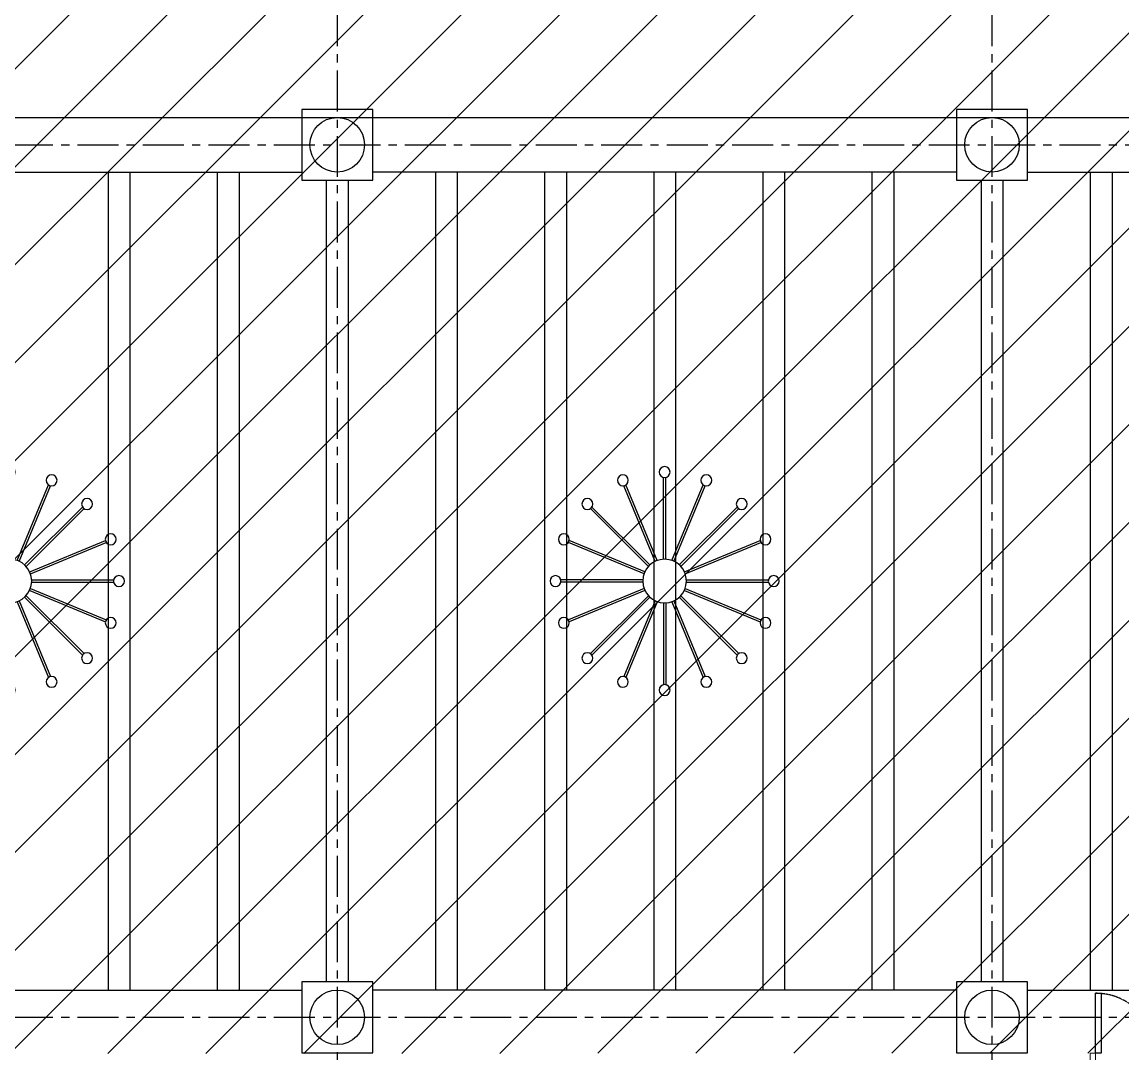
# Model space of a CAD drawing. Header units: millimetres. Extents: x -6033 to 120673, y -4970 to 90533.
# Drawn here: x 75491 to 85572, y 70893 to 80346 of the extents above; entities that cross this region are included whole.
import ezdxf
from ezdxf.enums import TextEntityAlignment as Align

# ---------------------------------------------------------------- set-up
doc = ezdxf.new("R2010")
doc.units = ezdxf.units.MM
doc.linetypes.add('I-AR$0$CENTER', pattern=[2, 1.25, -0.25, 0.25, -0.25])
doc.linetypes.add('I-PLAN$0$DASH', pattern=[0.35, 0.25, -0.1])
for name, color, linetype in [('I-AR$0$D-BASE-INTWALL', 1, 'Continuous'), ('I-AR$0$D-BASE-WALL', 4, 'Continuous'), ('I-CEILING$0$0-LIGHT-RC', 1, 'Continuous'), ('I-CEILING$0$2-天花', 5, 'Continuous'), ('I-CEILING$0$I-RCP-AIR', 64, 'Continuous'), ('I-CEILING$0$I-RCP-COVER', 10, 'Continuous'), ('I-PLAN$0$I—平面—门', 1, 'Continuous'), ('I-PLAN$0$L-ELEV-MARK', 253, 'Continuous'), ('天花', 7, 'Continuous')]:
    doc.layers.add(name, color=color, linetype=linetype)
for name, color, linetype, lineweight in [('I-AR$0$GZET_COL_GRID_1-200_轴线', 8, 'I-AR$0$CENTER', 25), ('I-AR$0$I-SCOPE', 252, 'Continuous', 35), ('I-PLAN$0$I-PL-WALL-FHINISH', 73, 'Continuous', 13)]:
    doc.layers.add(name, color=color, linetype=linetype, lineweight=lineweight)
doc.styles.add('I-CEILING$0$黑体', font='simhei.ttf', dxfattribs={"height": 600})

# ---------------------------------------------------------------- blocks, each defined once
blk = doc.blocks.new('I-AR$0$海龙_1211170131')
at = {"layer": 'I-AR$0$GZET_COL_GRID_1-200_轴线', "ltscale": 300}
for p, q in [((78155, 86275), (78155, 63715)), ((84155, 86275), (84155, 63715)), ((-2225, 78995), (116415, 78995)), ((-2225, 70995), (116415, 70995))]:
    blk.add_line(p, q, dxfattribs=at)
blk = doc.blocks.new('I-AR')
at = {"layer": 'I-AR$0$I-SCOPE'}
h = blk.add_hatch(dxfattribs=at)
h.set_pattern_fill('ANSI31', color=256, scale=200)
h.paths.add_polyline_path([(63300, 72640), (66630, 72640), (66630, 70889), (90600, 70890), (90600, 66390), (96650, 66390), (96650, 24876), (18340, 24876), (18340, 66390), (48090, 66390), (48090, 72640), (51400, 72640), (51400, 72650), (52870, 72650), (52870, 72640), (55240, 72640), (55240, 72790), (59460, 72790), (59460, 72640), (61830, 72640), (61830, 72650), (63300, 72650)], flags=16)
h.paths.add_polyline_path([(7330, 0), (7330, -1770), (11180, -1770), (11180, 0), (18450, 0), (18450, 2900), (27550, 2900), (27550, 18090), (37037, 18090), (37037, 17350), (96200, 17350), (96200, 18120), (114640, 18120), (114640, 84500), (0, 84500), (0, 0)])
at = {"layer": 'I-AR$0$D-BASE-INTWALL'}
for points in [[(78055, 78895), (78705, 78895), (78705, 79545), (78055, 79545)], [(84055, 78895), (84705, 78895), (84705, 79545), (84055, 79545)], [(78055, 70895), (78705, 70895), (78705, 71545), (78055, 71545)], [(84055, 70895), (84705, 70895), (84705, 71545), (84055, 71545)]]:
    blk.add_lwpolyline(points, close=True, dxfattribs=at)
at = {"layer": 'I-AR$0$D-BASE-WALL'}
for centre in [(78380, 79220), (84380, 79220), (78380, 71220), (84380, 71220)]:
    blk.add_circle(centre, 250, dxfattribs=at)
at = {"layer": 'I-AR$0$GZET_COL_GRID_1-200_轴线'}
blk.add_blockref('I-AR$0$海龙_1211170131', (225, 225), dxfattribs=at)
blk = doc.blocks.new('I-PLAN$0$A$Cb0921e6b')
at = {"layer": 'I-PLAN$0$I-PL-WALL-FHINISH'}
for points in [[(0, 0), (50, 0), (50, 100), (0, 100)], [(1200, 0), (1150, 0), (1150, 100), (1200, 100)]]:
    blk.add_lwpolyline(points, close=True, dxfattribs=at)
at = {"layer": 'I-PLAN$0$I—平面—门'}
for points in [[(50, 650), (100, 650), (100, 100), (50, 100)], [(1150, 650), (1100, 650), (1100, 100), (1150, 100)]]:
    blk.add_lwpolyline(points, close=True, dxfattribs=at)
at = {"layer": 'I-PLAN$0$I—平面—门', "color": 252, "linetype": 'I-PLAN$0$DASH', "ltscale": 5}
for centre, start, end in [((50, 100), 0, 90), ((1150, 100), 90, 180)]:
    blk.add_arc(centre, 550, start, end, dxfattribs=at)
blk = doc.blocks.new('I-PLAN')
at = {"layer": 'I-PLAN$0$L-ELEV-MARK'}
blk.add_blockref('I-PLAN$0$A$Cb0921e6b', (85280, 70790), dxfattribs=at)
blk = doc.blocks.new('I-CEILING$0$CTD1')
at = {"layer": 'I-CEILING$0$0-LIGHT-RC'}
for p, q in [((-10, 200), (-10, 951)), ((10, 200), (10, 951))]:
    blk.add_line(p, q, dxfattribs=at)
blk.add_circle((0, 1000), 50, dxfattribs=at)
blk = doc.blocks.new('*U722')
at = {"layer": 'I-CEILING$0$2-天花'}
blk.add_blockref('I-CEILING$0$CTD1', (0, -625), dxfattribs=at)
blk = doc.blocks.new('*U723')
at = {"layer": 'I-CEILING$0$0-LIGHT-RC', "color": 0, "linetype": 'ByBlock', "lineweight": -2, "transparency": 16777216}
blk.add_blockref('*U722', (9734, 4570), dxfattribs=at)
for p, rotation in [((9495, 4523), 22.5), ((9973, 4523), 337.5000000000001), ((9292, 4387), 45), ((10176, 4387), 315), ((9157, 4185), 67.5), ((10312, 4185), 292.5000000000001), ((9109, 3945), 90), ((10359, 3945), 270), ((9157, 3706), 112.5), ((9292, 3504), 135), ((10176, 3504), 225), ((10312, 3706), 247.5), ((9495, 3368), 157.5), ((9734, 3321), 180), ((9973, 3368), 202.5)]:
    blk.add_blockref('*U722', p, dxfattribs=dict(at, rotation=rotation))
blk = doc.blocks.new('I-CEILING$0$1米吊灯')
at = {"layer": 'I-CEILING$0$0-LIGHT-RC'}
blk.add_circle((0, 0), 200, dxfattribs=at)
blk.add_blockref('*U723', (-9734, -3945), dxfattribs=at)
blk = doc.blocks.new('I-CEILING$0$K_1229142899')
at = {"layer": 'I-CEILING$0$I-RCP-COVER', "color": 8}
for p, q in [((9795, -5050), (32825, -5050)), ((15610, -5550), (20960, -5550)), ((19185, -5550), (19185, -13050)), ((19385, -5550), (19385, -13050)), ((20185, -5550), (20185, -13050)), ((20385, -5550), (20385, -13050)), ((21185, -5625), (21185, -12975)), ((21385, -5625), (21385, -12975)), ((26960, -5550), (21610, -5550)), ((22185, -5550), (22185, -13050)), ((22385, -5550), (22385, -13050)), ((23185, -5550), (23185, -13050)), ((23385, -5550), (23385, -13050)), ((24185, -5550), (24185, -13050)), ((24385, -5550), (24385, -13050)), ((25185, -5550), (25185, -13050)), ((25385, -5550), (25385, -13050)), ((26185, -5550), (26185, -13050)), ((26385, -5550), (26385, -13050)), ((27185, -5625), (27185, -12975)), ((27385, -5625), (27385, -12975)), ((27610, -5550), (32825, -5550)), ((28185, -5550), (28185, -13050)), ((28385, -5550), (28385, -13050)), ((15610, -13050), (20960, -13050)), ((26960, -13050), (21610, -13050)), ((27610, -13050), (31737, -13050))]:
    blk.add_line(p, q, dxfattribs=at)
at = {"layer": 'I-CEILING$0$0-LIGHT-RC', "color": 8, "xscale": -1, "rotation": 180}
for p in [(18285, -9300), (24285, -9300)]:
    blk.add_blockref('I-CEILING$0$1米吊灯', p, dxfattribs=at)
blk = doc.blocks.new('I-CEILING')
at = {"layer": 'I-CEILING$0$I-RCP-COVER'}
blk.add_blockref('I-CEILING$0$K_1229142899', (57095, 84520), dxfattribs=at)
at = {"layer": 'I-CEILING$0$I-RCP-AIR', "style": 'I-CEILING$0$黑体'}
for tag, p in [('R', (61966, 71749)), ('R', (61966, 66925)), ('R', (51736, 63925)), ('R', (62976, 63925)), ('S', (56434, 63065))]:
    blk.add_attdef(tag, text='', height=100, dxfattribs=at).set_placement(p, align=Align.MIDDLE_CENTER)

msp = doc.modelspace()

# ---------------------------------------------------------------- block references
for name in ['I-AR', 'I-PLAN']:
    msp.add_blockref(name, (0, 0))

# ---------------------------------------------------------------- next in the draw order: block references
at = {"layer": '天花'}
msp.add_blockref('I-CEILING', (0, 0), dxfattribs=at)

doc.saveas('drawing.dxf')
